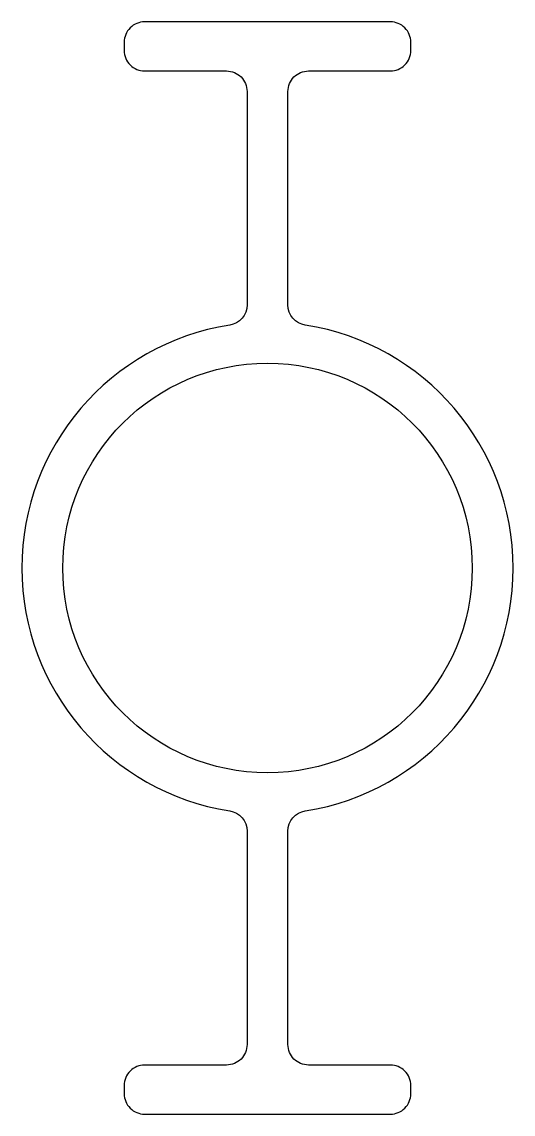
# Model space of a CAD drawing. Header units: inches. Extents: x -0.75 to 2.25, y -6.67 to 0.
import ezdxf

# ---------------------------------------------------------------- set-up
doc = ezdxf.new("R2010")
doc.units = ezdxf.units.IN
doc.header["$MEASUREMENT"] = 0

msp = doc.modelspace()

# ---------------------------------------------------------------- linework, layer by layer
msp.add_lwpolyline([(1.625, -0.125, 0.414214), (1.5, 0), (0, 0, 0.414214), (-0.125, -0.125), (-0.125, -0.175, 0.414214), (0, -0.3), (0.5, -0.3, -0.414214), (0.625, -0.425), (0.625, -1.7278, -0.369664), (0.5192, -1.8514, 0.856349), (0.5192, -4.8156, -0.369664), (0.625, -4.9392), (0.625, -6.242, -0.414214), (0.5, -6.367), (0, -6.367, 0.414214), (-0.125, -6.492), (-0.125, -6.542, 0.414214), (0, -6.667), (1.5, -6.667, 0.414214), (1.625, -6.542), (1.625, -6.492, 0.414214), (1.5, -6.367), (1, -6.367, -0.414214), (0.875, -6.242), (0.875, -4.9392, -0.369664), (0.9808, -4.8156, 0.856349), (0.9808, -1.8514, -0.369664), (0.875, -1.7278), (0.875, -0.425, -0.414214), (1, -0.3), (1.5, -0.3, 0.414214), (1.625, -0.175)], format="xyb", close=True)
msp.add_circle((0.75, -3.3335), 1.25)

doc.saveas('drawing.dxf')
